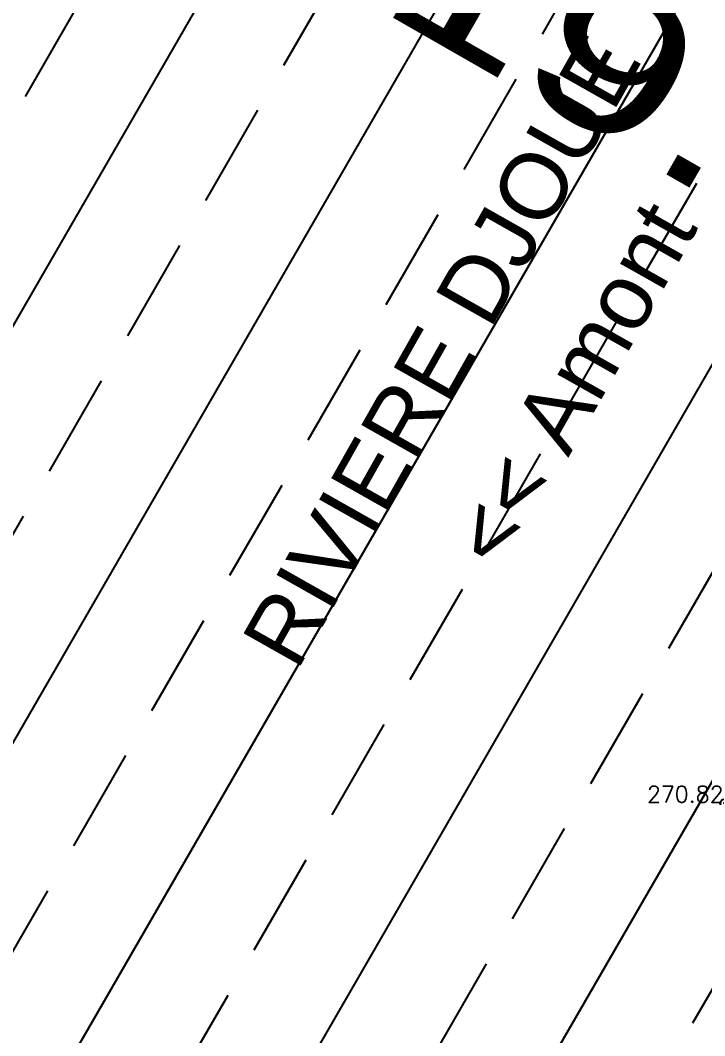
# Model space of a CAD drawing. Header units: millimetres. Extents: x 524954 to 526204, y 9523489 to 9524010.
# Drawn here: x 525350.8 to 525392.5, y 9523741.4 to 9523803.4 of the extents above; entities that cross this region are included whole.
import ezdxf
from ezdxf.enums import TextEntityAlignment as Align

# ---------------------------------------------------------------- set-up
doc = ezdxf.new("R2010")
doc.units = ezdxf.units.MM
doc.header["$PDMODE"] = 32
doc.header["$PDSIZE"] = 0.5
doc.linetypes.add('ACAD_ISO12W100', pattern=[21, 12, -3, 0, -3, 0, -3])
doc.linetypes.add('CACHE2', pattern=[4.7625, 3.175, -1.5875])
for name, color, linetype in [('Bord Fleuve', 4, 'ACAD_ISO12W100'), ('PLUME_2', 1, 'Continuous'), ('TopoAlt', 3, 'Continuous'), ('TOPOJIS', 7, 'Continuous'), ('Toponomie', 7, 'CACHE2')]:
    doc.layers.add(name, color=color, linetype=linetype)
doc.styles.add('Simplex 1.0', font='Simplex.shx', dxfattribs={"width": 0.99, "height": 1})
doc.styles.get("Standard").update_dxf_attribs({"font": 'arial.ttf'})

# ---------------------------------------------------------------- blocks, each defined once
blk = doc.blocks.new('TCPOINT M')
at = {"color": 0}
blk.add_point((0, 0), dxfattribs=at)
at = {"layer": 'TopoAlt', "style": 'Simplex 1.0', "width": 0.99}
blk.add_attdef('ALT', (0.15, 0.15), '', height=1, dxfattribs=at)

msp = doc.modelspace()

# ---------------------------------------------------------------- hatches: boundary and pattern name
at = {"layer": 'Bord Fleuve', "ltscale": 0.5}
h = msp.add_hatch(dxfattribs=at)
h.set_pattern_fill('ANSI33', color=135, scale=2, angle=15, style=0)
edge = h.paths.add_edge_path()
edge.add_line((525439.351, 9523820.38), (525429.428, 9523796.02))
edge.add_line((525429.428, 9523796.02), (525428.884, 9523788.101))
edge.add_line((525428.884, 9523788.101), (525428.353, 9523783.613))
edge.add_line((525428.353, 9523783.613), (525432.345, 9523771.044))
edge.add_line((525432.345, 9523771.044), (525425.155, 9523761.396))
edge.add_line((525425.155, 9523761.396), (525425.603, 9523757.857))
edge.add_line((525425.603, 9523757.857), (525425.392, 9523752.767))
edge.add_line((525425.392, 9523752.767), (525425.531, 9523737.269))
edge.add_line((525425.531, 9523737.269), (525420.173, 9523734.242))
edge.add_line((525420.173, 9523734.242), (525409.231, 9523730.837))
edge.add_line((525409.231, 9523730.837), (525403.15, 9523725.262))
edge.add_line((525403.15, 9523725.262), (525399.312, 9523719.279))
edge.add_line((525399.312, 9523719.279), (525398.471, 9523717.204))
edge.add_line((525398.471, 9523717.204), (525387.323, 9523716.767))
edge.add_line((525387.323, 9523716.767), (525379.743, 9523715.417))
edge.add_line((525439.351, 9523820.38), (525412.029, 9523831.392))
edge.add_line((525412.029, 9523831.392), (525397.674, 9523844.829))
edge.add_line((525397.674, 9523844.829), (525370.042, 9523852.892))
edge.add_line((525370.042, 9523852.892), (525354.138, 9523871.224))
edge.add_line((525335.046, 9523740.934), (525335.464, 9523745.788))
edge.add_line((525335.464, 9523745.788), (525334.824, 9523749.483))
edge.add_line((525334.824, 9523749.483), (525332.978, 9523755.879))
edge.add_line((525332.978, 9523755.879), (525332.09, 9523761.937))
edge.add_line((525332.09, 9523761.937), (525333.482, 9523768.659))
edge.add_line((525333.482, 9523768.659), (525335.755, 9523783.426))
edge.add_line((525335.755, 9523783.426), (525345.567, 9523814.167))
edge.add_line((525345.567, 9523814.167), (525355.202, 9523841.723))
edge.add_line((525355.202, 9523841.723), (525358.159, 9523858.254))
edge.add_line((525358.159, 9523858.254), (525357.891, 9523860.435))
edge.add_line((525357.891, 9523860.435), (525354.138, 9523871.224))
edge.add_line((525335.072, 9523740.932), (525368.644, 9523722.072))
edge.add_line((525368.644, 9523722.072), (525369.749, 9523720.981))
edge.add_line((525369.749, 9523720.981), (525379.743, 9523715.417))

# ---------------------------------------------------------------- block references
at = {"layer": 'TOPOJIS'}
ref = msp.add_blockref('TCPOINT M', (525393.734, 9523755.616, 270.82), dxfattribs=at)
ref.add_attrib('ALT', '270.82', dxfattribs={"layer": 'TopoAlt', "height": 1, "style": 'Simplex 1.0', "width": 0.99}).set_placement((525393.684, 9523755.666, 270.82), align=Align.RIGHT)

# ---------------------------------------------------------------- texts
at = {"layer": 'PLUME_2'}
for s, width, p, p2 in [('L=167.271   ', 1.409, (525350.734, 9523831.923), (525436.627, 9523782.696)), ('G=119.233   ', 1.35524, (525344.054, 9523820.407), (525429.948, 9523771.179))]:
    msp.add_text(s, height=9, rotation=330.18202, dxfattribs=dict(at, width=width)).set_placement(p, p2, align=Align.FIT)
at = {"layer": 'Toponomie', "char_height": 4, "width": 77.04071, "attachment_point": 1, "rotation": 60.52788}
for s, insert in [('RIVIERE DJOUE', (525364.194, 9523765.58)), (' << Amont', (525375.993, 9523770.249))]:
    msp.add_mtext(s, dxfattribs=dict(at, insert=insert))

doc.saveas('drawing.dxf')
